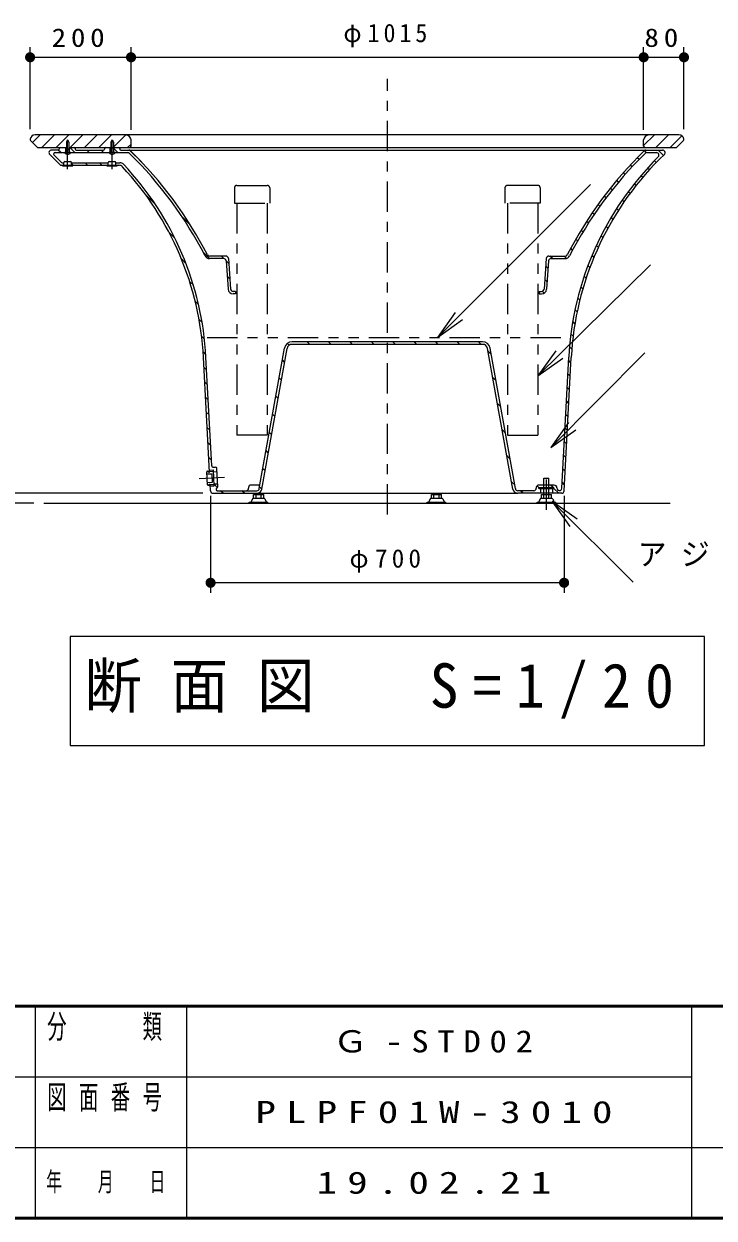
# Model space of a CAD drawing. Units: millimetres on the paper, scale 1:20. Extents: x -385 to 0, y 0 to 267.
# Drawn here: x -136.1 to -67.8, y 0 to 118.3 of the extents above; entities that cross this region are included whole.
import ezdxf

# ---------------------------------------------------------------- set-up
doc = ezdxf.new("R2010")
doc.units = ezdxf.units.MM
doc.linetypes.add('USER2', pattern=[6, 3, -1, 1, -1])
doc.linetypes.add('USER3', pattern=[8, 3, -1, 1, -1, 1, -1])
doc.layers.add('LY_1', color=7, linetype='Continuous', lineweight=13)
doc.layers.add('LY_4', color=7, linetype='Continuous')
doc.styles.add('ＭＳ ゴシック', font='')
doc.styles.get('ＭＳ ゴシック').set_extended_font_data('MS Gothic')

# ---------------------------------------------------------------- blocks, each defined once
blk = doc.blocks.new('filled_dot')
at = {"color": 0, "linetype": 'Continuous', "lineweight": -2, "const_width": 1.25}
blk.add_lwpolyline([(-0.625, 0, 1), (0.625, 0, 1)], format="xyb", close=True, dxfattribs=at)
blk = doc.blocks.new('open_arrow')
at = {"color": 0, "linetype": 'Continuous', "lineweight": -2}
blk.add_lwpolyline([(7.5, 1.25), (0, 0), (7.5, -1.25)], dxfattribs=at)

msp = doc.modelspace()

# ---------------------------------------------------------------- linework, layer by layer
at = {"layer": 'LY_1'}
for p, q in [((-135.486, 107.918), (-135.486, 116.033)), ((-125.493, 107.836), (-125.493, 116.033)), ((-74.743, 107.836), (-74.743, 116.033)), ((-70.75, 107.918), (-70.75, 116.033)), ((-135.486, 115.033), (-125.493, 115.033)), ((-125.493, 115.033), (-74.743, 115.033)), ((-74.743, 115.033), (-70.75, 115.033)), ((-135.244, 106.587), (-134.495, 107.336)), ((-134.331, 106.086), (-133.081, 107.336)), ((-132.917, 106.086), (-131.667, 107.336)), ((-131.503, 106.086), (-130.253, 107.336)), ((-130.088, 106.086), (-128.838, 107.336)), ((-128.674, 106.086), (-127.424, 107.336)), ((-127.493, 105.852), (-126.01, 107.336)), ((-74.743, 106.276), (-73.684, 107.336)), ((-73.52, 106.086), (-72.27, 107.336)), ((-72.106, 106.086), (-70.95, 107.241)), ((-132.456, 105.586), (-132.706, 105.836)), ((-131.893, 105.695), (-131.643, 105.945)), ((-131.041, 105.586), (-131.541, 106.086)), ((-129.627, 105.586), (-129.877, 105.836)), ((-128.213, 105.586), (-128.463, 105.836)), ((-126.799, 105.586), (-127.193, 105.98)), ((-125.846, 106.086), (-125.493, 106.438)), ((-124.432, 104.633), (-125.608, 105.809)), ((-74.467, 105.58), (-74.67, 105.783)), ((-72.787, 105.314), (-73.309, 105.836)), ((-131.206, 104.336), (-131.393, 104.523)), ((-129.791, 104.336), (-130.041, 104.586)), ((-128.377, 104.336), (-128.627, 104.586)), ((-126.963, 104.336), (-126.993, 104.366)), ((-75.891, 104.175), (-76.068, 104.352)), ((-75.201, 104.9), (-75.378, 105.077)), ((-73.491, 104.604), (-73.668, 104.781)), ((-76.562, 103.432), (-76.739, 103.609)), ((-74.836, 103.121), (-75.014, 103.298)), ((-74.176, 103.874), (-74.353, 104.051)), ((-95.164, 87.272), (-80.006, 102.43)), ((-77.851, 101.893), (-78.029, 102.071)), ((-77.216, 102.672), (-77.393, 102.849)), ((-75.473, 102.343), (-75.651, 102.521)), ((-123.085, 100.457), (-124.096, 101.469)), ((-78.469, 101.096), (-78.647, 101.275)), ((-76.675, 100.716), (-76.855, 100.896)), ((-76.086, 101.542), (-76.265, 101.721)), ((-79.648, 99.447), (-79.828, 99.627)), ((-79.068, 100.281), (-79.247, 100.46)), ((-77.239, 99.866), (-77.42, 100.047)), ((-119.596, 98.383), (-120.439, 99.226)), ((-80.21, 98.595), (-80.391, 98.776)), ((-78.289, 98.088), (-78.474, 98.273)), ((-77.777, 98.99), (-77.959, 99.173)), ((-121.163, 97.121), (-121.736, 97.694)), ((-80.753, 97.723), (-80.935, 97.905)), ((-78.775, 97.16), (-78.961, 97.346)), ((-81.78, 95.922), (-81.964, 96.106)), ((-81.276, 96.832), (-81.459, 97.016)), ((-79.233, 96.204), (-79.422, 96.392)), ((-120.057, 94.601), (-120.503, 95.047)), ((-117.713, 95.086), (-118.352, 95.725)), ((-116.296, 95.083), (-116.549, 95.336)), ((-115.816, 94.603), (-116.087, 94.873)), ((-83.772, 95.086), (-84.022, 95.336)), ((-82.378, 95.106), (-82.608, 95.336)), ((-79.663, 95.219), (-79.854, 95.41)), ((-85.226, 83.472), (-74.059, 94.47)), ((-84.206, 94.105), (-84.439, 94.339)), ((-80.062, 94.205), (-80.257, 94.399)), ((-119.319, 92.449), (-119.699, 92.828)), ((-115.707, 93.08), (-115.977, 93.35)), ((-84.3, 92.785), (-84.534, 93.019)), ((-80.431, 93.159), (-80.628, 93.356)), ((-84.589, 91.66), (-84.776, 91.847)), ((-81.066, 90.966), (-81.272, 91.172)), ((-80.766, 92.08), (-80.967, 92.281)), ((-118.807, 90.523), (-119.144, 90.86)), ((-81.329, 89.814), (-81.54, 90.025)), ((-118.454, 88.756), (-118.762, 89.064)), ((-81.551, 88.622), (-81.768, 88.839)), ((-81.729, 87.386), (-81.953, 87.61)), ((-118.223, 87.11), (-118.508, 87.396)), ((-109.834, 86.5), (-110.013, 86.678)), ((-107.799, 86.586), (-108.049, 86.836)), ((-105.677, 86.586), (-105.927, 86.836)), ((-103.556, 86.586), (-103.806, 86.836)), ((-101.435, 86.586), (-101.685, 86.836)), ((-99.313, 86.586), (-99.563, 86.836)), ((-97.192, 86.586), (-97.442, 86.836)), ((-95.071, 86.586), (-95.321, 86.836)), ((-92.949, 86.586), (-93.199, 86.836)), ((-90.828, 86.586), (-91.078, 86.836)), ((-118.088, 85.561), (-118.357, 85.83)), ((-89.832, 85.589), (-90.141, 85.898)), ((-83.932, 76.348), (-74.611, 85.743)), ((-81.859, 86.102), (-82.091, 86.334)), ((-118.009, 84.068), (-118.273, 84.332)), ((-110.287, 84.831), (-110.502, 85.046)), ((-81.94, 84.769), (-82.178, 85.007)), ((-117.931, 82.575), (-118.195, 82.84)), ((-110.61, 83.033), (-110.825, 83.248)), ((-89.368, 83.004), (-89.677, 83.313)), ((-82.011, 83.425), (-82.249, 83.663)), ((-82.081, 82.081), (-82.319, 82.319)), ((-117.853, 81.083), (-118.117, 81.347)), ((-110.933, 81.234), (-111.148, 81.449)), ((-88.903, 80.418), (-89.213, 80.728)), ((-82.152, 80.737), (-82.39, 80.975)), ((-117.774, 79.591), (-118.039, 79.855)), ((-111.255, 79.436), (-111.471, 79.651)), ((-82.222, 79.394), (-82.46, 79.632)), ((-117.696, 78.098), (-117.96, 78.362)), ((-88.439, 77.833), (-88.749, 78.142)), ((-82.293, 78.05), (-82.53, 78.288)), ((-111.578, 77.637), (-111.794, 77.852)), ((-82.363, 76.706), (-82.601, 76.944)), ((-117.618, 76.606), (-117.882, 76.87)), ((-111.901, 75.839), (-112.116, 76.054)), ((-117.54, 75.113), (-117.804, 75.377)), ((-87.975, 75.247), (-88.285, 75.557)), ((-82.433, 75.362), (-82.671, 75.6)), ((-112.224, 74.04), (-112.439, 74.255)), ((-82.504, 74.019), (-82.742, 74.256)), ((-116.928, 72.38), (-117.264, 72.716)), ((-112.547, 72.242), (-112.762, 72.457)), ((-87.511, 72.662), (-87.821, 72.972)), ((-85.113, 72.386), (-85.293, 72.565)), ((-84.968, 72.24), (-85.013, 72.286)), ((-83.699, 72.386), (-83.949, 72.636)), ((-83.149, 71.836), (-83.618, 72.305)), ((-82.574, 72.675), (-82.812, 72.913)), ((-118.381, 71.836), (-143.734, 71.836)), ((-117.618, 71.586), (-117.618, 61.959)), ((-116.383, 71.836), (-116.633, 72.086)), ((-114.262, 71.836), (-114.512, 72.086)), ((-86.685, 71.836), (-86.935, 72.086)), ((-83.811, 71.027), (-75.787, 63.011)), ((-82.618, 71.586), (-82.618, 61.959)), ((-135.118, 70.836), (-143.734, 70.836)), ((-82.618, 62.959), (-117.618, 62.959)), ((-131.518, 57.641), (-131.518, 46.841)), ((-68.718, 57.641), (-131.518, 57.641)), ((-68.718, 46.841), (-68.718, 57.641)), ((-131.518, 46.841), (-68.718, 46.841)), ((-120, 21), (-120, 0))]:
    msp.add_line(p, q, dxfattribs=at)
at = {"layer": 'LY_1', "linetype": 'USER2'}
for p, q in [((-100.118, 69.721), (-100.118, 112.885)), ((-131.768, 103.951), (-131.768, 106.868)), ((-127.368, 103.951), (-127.368, 106.868)), ((-118.749, 73.278), (-116.249, 73.409)), ((-84.368, 70.198), (-84.368, 74.018))]:
    msp.add_line(p, q, dxfattribs=at)
at = {"layer": 'LY_1', "color": 40, "lineweight": 25}
for p, q in [((-134.743, 106.086), (-135.445, 106.787)), ((-71.243, 107.336), (-134.993, 107.336)), ((-125.493, 106.236), (-125.493, 106.836)), ((-74.743, 106.236), (-74.743, 106.836)), ((-71.493, 106.086), (-70.792, 106.787)), ((-134.743, 106.086), (-131.893, 106.086)), ((-131.643, 106.086), (-127.493, 106.086)), ((-127.243, 106.086), (-71.493, 106.086))]:
    msp.add_line(p, q, dxfattribs=at)
at = {"layer": 'LY_1', "lineweight": 25}
for p, q in [((-131.768, 106.836), (-131.893, 106.619)), ((-131.893, 106.619), (-131.893, 105.586)), ((-131.768, 106.836), (-131.643, 106.619)), ((-131.643, 106.619), (-131.643, 105.586)), ((-127.368, 106.836), (-127.493, 106.619)), ((-127.493, 106.619), (-127.493, 105.586)), ((-127.368, 106.836), (-127.243, 106.619)), ((-127.243, 106.619), (-127.243, 105.586)), ((-133.545, 105.409), (-132.472, 104.336)), ((-132.718, 105.836), (-133.368, 105.836)), ((-133.112, 105.329), (-132.412, 104.629)), ((-133.006, 105.586), (-125.822, 105.586)), ((-132.618, 105.986), (-132.618, 105.936)), ((-131.473, 105.586), (-132.063, 105.586)), ((-132.063, 105.586), (-132.063, 105.561)), ((-131.473, 105.561), (-132.063, 105.561)), ((-131.943, 105.586), (-131.943, 106.086)), ((-131.593, 105.586), (-131.593, 106.086)), ((-131.473, 105.586), (-131.473, 105.561)), ((-131.018, 105.986), (-131.018, 105.936)), ((-130.918, 105.836), (-128.218, 105.836)), ((-128.118, 105.986), (-128.118, 105.936)), ((-127.073, 105.586), (-127.663, 105.586)), ((-127.663, 105.586), (-127.663, 105.561)), ((-127.073, 105.561), (-127.663, 105.561)), ((-127.543, 105.586), (-127.543, 106.086)), ((-127.193, 105.586), (-127.193, 106.086)), ((-127.073, 105.586), (-127.073, 105.561)), ((-126.618, 105.986), (-126.618, 105.936)), ((-126.518, 105.836), (-100.118, 105.836)), ((-125.893, 105.836), (-125.796, 105.836)), ((-100.118, 105.836), (-72.868, 105.836)), ((-74.415, 105.586), (-73.472, 105.586)), ((-73.518, 105.836), (-72.868, 105.836)), ((-72.691, 105.409), (-73.167, 104.933)), ((-132.472, 104.336), (-126.705, 104.336)), ((-132.319, 104.586), (-132.143, 104.586)), ((-132.278, 104.261), (-132.278, 104.336)), ((-132.278, 104.261), (-131.258, 104.261)), ((-132.143, 104.336), (-132.143, 104.611)), ((-132.143, 104.336), (-132.143, 104.586)), ((-132.043, 104.711), (-131.493, 104.711)), ((-131.393, 104.336), (-131.393, 104.611)), ((-131.393, 104.586), (-127.743, 104.586)), ((-131.393, 104.336), (-131.393, 104.586)), ((-131.258, 104.261), (-131.258, 104.336)), ((-127.878, 104.261), (-127.878, 104.336)), ((-127.878, 104.261), (-126.858, 104.261)), ((-127.743, 104.336), (-127.743, 104.611)), ((-127.743, 104.336), (-127.743, 104.586)), ((-127.643, 104.711), (-127.093, 104.711)), ((-126.993, 104.336), (-126.993, 104.611)), ((-126.993, 104.586), (-126.596, 104.586)), ((-126.993, 104.336), (-126.993, 104.586)), ((-126.858, 104.261), (-126.858, 104.336)), ((-116.101, 95.336), (-117.715, 95.336)), ((-116.334, 95.086), (-117.715, 95.086)), ((-116.084, 94.853), (-115.884, 92.05)), ((-115.852, 95.103), (-115.635, 92.068)), ((-84.385, 95.103), (-84.602, 92.068)), ((-84.152, 94.853), (-84.352, 92.05)), ((-84.135, 95.336), (-82.521, 95.336)), ((-83.903, 95.086), (-82.521, 95.086)), ((-115.135, 91.836), (-115.385, 91.836)), ((-115.135, 91.586), (-115.385, 91.586)), ((-115.135, 91.836), (-115.135, 91.586)), ((-85.101, 91.836), (-84.851, 91.836)), ((-85.101, 91.836), (-85.101, 91.586)), ((-85.101, 91.586), (-84.851, 91.586)), ((-90.683, 86.836), (-109.554, 86.836)), ((-90.683, 86.586), (-109.554, 86.586)), ((-117.728, 73.933), (-118.323, 85.29)), ((-117.51, 74.545), (-118.074, 85.303)), ((-112.792, 72.292), (-110.292, 86.216)), ((-112.545, 72.249), (-110.046, 86.172)), ((-87.691, 72.249), (-90.19, 86.172)), ((-87.445, 72.292), (-89.944, 86.216)), ((-82.843, 72.322), (-82.163, 85.303)), ((-82.606, 72.072), (-81.913, 85.29)), ((-117.912, 72.671), (-117.98, 73.969)), ((-117.969, 73.745), (-117.469, 73.771)), ((-117.933, 74.022), (-117.733, 74.033)), ((-117.828, 73.927), (-117.833, 74.027)), ((-117.828, 73.927), (-117.728, 73.933)), ((-117.739, 74.132), (-117.339, 74.153)), ((-117.731, 73.983), (-117.331, 74.004)), ((-117.425, 72.922), (-117.469, 73.771)), ((-117.329, 73.954), (-117.381, 74.001)), ((-117.352, 74.403), (-117.153, 74.413)), ((-117.255, 72.555), (-117.339, 74.153)), ((-117.329, 73.954), (-116.979, 73.972)), ((-116.901, 72.474), (-116.995, 74.271)), ((-117.924, 72.896), (-117.425, 72.922)), ((-117.86, 72.624), (-117.66, 72.634)), ((-117.765, 72.729), (-117.665, 72.734)), ((-117.76, 72.629), (-117.765, 72.729)), ((-117.631, 72.072), (-117.665, 72.734)), ((-117.663, 72.684), (-117.263, 72.705)), ((-117.655, 72.535), (-117.255, 72.555)), ((-117.266, 72.755), (-117.313, 72.703)), ((-117.266, 72.755), (-116.916, 72.774)), ((-113.86, 72.386), (-113.86, 72.336)), ((-112.73, 72.636), (-113.61, 72.636)), ((-85.368, 72.386), (-85.368, 72.336)), ((-83.59, 72.636), (-85.118, 72.636)), ((-85.118, 72.286), (-85.118, 72.386)), ((-85.118, 72.386), (-83.618, 72.386)), ((-85.118, 72.286), (-83.618, 72.286)), ((-84.968, 72.286), (-84.968, 71.836)), ((-84.618, 71.336), (-84.618, 73.336)), ((-84.618, 73.336), (-84.118, 73.336)), ((-84.118, 71.336), (-84.118, 73.336)), ((-83.768, 72.286), (-83.768, 71.836)), ((-83.618, 72.286), (-83.618, 72.386)), ((-117.381, 71.836), (-113.038, 71.836)), ((-116.953, 72.086), (-113.038, 72.086)), ((-113.481, 71.276), (-113.605, 70.995)), ((-113.39, 71.336), (-112.331, 71.336)), ((-113.36, 71.336), (-113.36, 71.711)), ((-113.36, 71.711), (-112.36, 71.711)), ((-113.11, 71.336), (-113.11, 71.836)), ((-113.038, 71.836), (-87.199, 71.836)), ((-112.61, 71.336), (-112.61, 71.836)), ((-112.36, 71.336), (-112.36, 71.711)), ((-112.239, 71.276), (-112.116, 70.995)), ((-95.872, 71.276), (-95.996, 70.995)), ((-95.781, 71.336), (-94.722, 71.336)), ((-95.751, 71.711), (-94.751, 71.711)), ((-95.751, 71.336), (-95.751, 71.711)), ((-95.501, 71.336), (-95.501, 71.836)), ((-95.001, 71.336), (-95.001, 71.836)), ((-94.751, 71.336), (-94.751, 71.711)), ((-94.63, 71.276), (-94.507, 70.995)), ((-85.618, 72.086), (-87.199, 72.086)), ((-82.855, 71.836), (-87.199, 71.836)), ((-84.989, 71.276), (-85.113, 70.995)), ((-84.898, 71.336), (-83.839, 71.336)), ((-84.868, 71.336), (-84.868, 71.711)), ((-84.868, 71.711), (-83.868, 71.711)), ((-83.868, 71.336), (-83.868, 71.711)), ((-83.747, 71.276), (-83.624, 70.995)), ((-134.118, 70.836), (-72.118, 70.836)), ((-113.785, 70.936), (-111.935, 70.936)), ((-113.785, 70.836), (-113.785, 70.936)), ((-111.935, 70.836), (-111.935, 70.936)), ((-96.176, 70.936), (-94.326, 70.936)), ((-96.176, 70.836), (-96.176, 70.936)), ((-94.326, 70.836), (-94.326, 70.936)), ((-85.293, 70.936), (-83.443, 70.936)), ((-85.293, 70.836), (-85.293, 70.936)), ((-85.293, 70.836), (-83.443, 70.836)), ((-83.443, 70.836), (-83.443, 70.936))]:
    msp.add_line(p, q, dxfattribs=at)
at = {"layer": 'LY_1', "linetype": 'USER3'}
for p, q in [((-115.261, 102.086), (-115.261, 100.586)), ((-115.011, 102.336), (-112.011, 102.336)), ((-111.761, 102.086), (-111.761, 100.586)), ((-88.476, 102.086), (-88.476, 100.586)), ((-85.226, 102.336), (-88.226, 102.336)), ((-84.976, 102.086), (-84.976, 100.586)), ((-115.261, 100.586), (-111.761, 100.586)), ((-115.011, 100.586), (-115.011, 77.586)), ((-112.011, 100.586), (-112.011, 77.586)), ((-84.976, 100.586), (-88.476, 100.586)), ((-88.226, 100.586), (-88.226, 77.586)), ((-85.226, 100.586), (-85.226, 77.586)), ((-112.011, 77.586), (-115.011, 77.586)), ((-88.226, 77.586), (-85.226, 77.586))]:
    msp.add_line(p, q, dxfattribs=at)
at = {"layer": 'LY_1', "color": 2, "linetype": 'USER3'}
msp.add_line((-117.956, 87.272), (-82.275, 87.272), dxfattribs=at)
at = {"layer": 'LY_1', "lineweight": 50}
for p, q in [((-385, 21), (0, 21)), ((-385, 0), (0, 0))]:
    msp.add_line(p, q, dxfattribs=at)
at = {"layer": 'LY_1', "color": 211, "lineweight": 25}
for p, q in [((-135, 21), (-135, 0)), ((-70, 21), (-70, 0)), ((-187.5, 14), (-70, 14)), ((-242.5, 7), (0, 7))]:
    msp.add_line(p, q, dxfattribs=at)
at = {"layer": 'LY_1', "color": 40, "lineweight": 25}
for centre, radius, start, end in [((-135.339, 106.893), 0.15, 170.56183, 225), ((-134.993, 106.836), 0.5, 90, 170.56183), ((-125.993, 106.836), 0.5, 0, 90), ((-74.243, 106.836), 0.5, 90, 180), ((-71.243, 106.836), 0.5, 9.43817, 90), ((-70.898, 106.893), 0.15, 315, 9.43817), ((-125.643, 106.236), 0.15, 270, 0), ((-74.593, 106.236), 0.15, 180, 270)]:
    msp.add_arc(centre, radius, start, end, dxfattribs=at)
at = {"layer": 'LY_1', "lineweight": 25}
for centre, radius, start, end in [((-133.368, 105.586), 0.25, 90, 225), ((-133.006, 105.436), 0.15, 90, 225), ((-132.718, 105.936), 0.1, 270, 0), ((-132.518, 105.986), 0.1, 90, 180), ((-131.768, 105.83), 0.4, 222.43594, 317.56406), ((-131.118, 105.986), 0.1, 0, 90), ((-130.918, 105.936), 0.1, 180, 270), ((-128.218, 105.936), 0.1, 269.99999, 359.99999), ((-128.018, 105.986), 0.1, 89.99999, 179.99999), ((-127.368, 105.83), 0.4, 222.43594, 317.56406), ((-126.718, 105.986), 0.1, 0, 90), ((-126.518, 105.936), 0.1, 180, 270), ((-125.822, 105.336), 0.25, 45.52588, 90), ((-125.72, 105.586), 0.25, 45.67341, 90), ((-153.495, 77.15), 39.75, 27.26036, 45.52588), ((-153.495, 77.15), 40, 27.26036, 45.67341), ((-46.741, 77.15), 40, 134.32659, 152.73964), ((-46.741, 77.15), 39.75, 134.47412, 152.73964), ((-74.517, 105.586), 0.25, 90, 134.32659), ((-74.415, 105.336), 0.25, 90, 134.47412), ((-73.472, 105.336), 0.25, 314.8691, 90), ((-72.868, 105.586), 0.25, 315, 90), ((-132.306, 104.736), 0.15, 225, 270), ((-132.043, 104.611), 0.1, 90, 180), ((-131.493, 104.611), 0.1, 0, 90), ((-127.643, 104.611), 0.1, 90, 180), ((-127.093, 104.611), 0.1, 0, 90), ((-126.705, 103.836), 0.5, 42.99209, 90), ((-126.596, 104.086), 0.5, 43.20184, 90), ((-148.282, 83.72), 30, 3, 42.99209), ((-148.282, 83.72), 30.25, 3, 43.20184), ((-51.954, 83.72), 30.25, 134.86909, 177), ((-51.954, 83.72), 30, 135, 177), ((-117.715, 95.586), 0.5, 207.26036, 270), ((-117.715, 95.586), 0.25, 207.26036, 270), ((-116.334, 94.836), 0.25, 4.08562, 90), ((-116.101, 95.086), 0.25, 4.08562, 90), ((-84.135, 95.086), 0.25, 90, 175.91438), ((-83.903, 94.836), 0.25, 90, 175.91438), ((-82.521, 95.586), 0.25, 270, 332.73964), ((-82.521, 95.586), 0.5, 270, 332.73964), ((-115.385, 92.086), 0.5, 184.08562, 270), ((-115.385, 92.086), 0.25, 184.08562, 270), ((-84.851, 92.086), 0.25, 270, 355.91438), ((-84.851, 92.086), 0.5, 270, 355.91438), ((-109.554, 86.086), 0.75, 90, 170), ((-109.554, 86.086), 0.5, 90, 170), ((-90.683, 86.086), 0.75, 10, 90), ((-90.683, 86.086), 0.5, 10, 90), ((-117.93, 73.972), 0.05, 93, 183), ((-117.36, 74.553), 0.15, 183, 273), ((-117.145, 74.264), 0.15, 3, 93), ((-117.862, 72.674), 0.05, 183, 273), ((-116.953, 72.21), 0.124, 110.82501, 270), ((-117.05, 72.466), 0.15, 290.82501, 3), ((-114.11, 72.336), 0.25, 270, 0), ((-113.61, 72.386), 0.25, 90, 180), ((-113.038, 72.336), 0.25, 270, 350), ((-113.038, 72.336), 0.5, 270, 350), ((-87.199, 72.336), 0.5, 190, 270), ((-87.199, 72.336), 0.25, 190, 270), ((-85.618, 72.336), 0.25, 270, 0), ((-85.118, 72.386), 0.25, 90, 180), ((-83.59, 72.386), 0.25, 354.26083, 90), ((-83.093, 72.336), 0.25, 174.26083, 357), ((-117.381, 72.086), 0.25, 183, 270), ((-113.39, 71.236), 0.1, 90, 156.21797), ((-112.331, 71.236), 0.1, 23.78203, 90), ((-95.781, 71.236), 0.1, 90, 156.21797), ((-94.722, 71.236), 0.1, 23.78203, 90), ((-84.898, 71.236), 0.1, 90, 156.21797), ((-83.839, 71.236), 0.1, 23.78203, 90), ((-82.855, 72.086), 0.25, 270, 357), ((-113.696, 71.036), 0.1, 270, 336.21797), ((-112.024, 71.036), 0.1, 203.78203, 270), ((-96.087, 71.036), 0.1, 270, 336.21797), ((-94.415, 71.036), 0.1, 203.78203, 270), ((-85.204, 71.036), 0.1, 270, 336.21797), ((-83.532, 71.036), 0.1, 203.78203, 270)]:
    msp.add_arc(centre, radius, start, end, dxfattribs=at)
at = {"layer": 'LY_1', "linetype": 'USER3'}
for centre, start, end in [((-115.011, 102.086), 90, 180), ((-112.011, 102.086), 0, 90), ((-88.226, 102.086), 90, 180), ((-85.226, 102.086), 0, 90)]:
    msp.add_arc(centre, 0.25, start, end, dxfattribs=at)

# ---------------------------------------------------------------- block references
at = {"layer": 'LY_1', "xscale": 0.4, "yscale": 0.4}
for p in [(-135.486, 115.033), (-125.493, 115.033), (-74.743, 115.033), (-117.618, 62.959)]:
    msp.add_blockref('filled_dot', p, dxfattribs=at)
for name, p, rotation in [('filled_dot', (-125.493, 115.033), 180), ('filled_dot', (-74.743, 115.033), 180), ('filled_dot', (-70.75, 115.033), 180), ('open_arrow', (-95.164, 87.272), 45), ('open_arrow', (-85.226, 83.472), 44.6), ('open_arrow', (-83.932, 76.348), 45.2), ('open_arrow', (-83.811, 71.027), 315), ('filled_dot', (-82.618, 62.959), 180)]:
    msp.add_blockref(name, p, dxfattribs=dict(at, rotation=rotation))

# ---------------------------------------------------------------- texts
at = {"layer": 'LY_1', "style": 'ＭＳ ゴシック'}
for s, insert, char_height, attachment_point in [('\\T1.33;\\W0.95;φ1015', (-100.118, 116.033), 1.833, 8), ('\\T1.33;\\W1.15;200', (-130.49, 116.033), 1.833, 8), ('\\T1.34;\\W1.15;80', (-72.747, 116.033), 1.833, 8), ('\\T1.5;\\W0.95;アジャスター\u30005-M10\\~SUS', (-75.33, 65.661), 2.199, 4), ('\\T1.33;φ700', (-100.118, 63.959), 1.833, 8), ('\\T1.5;\\W0.95;断面図\u3000S=1/20', (-130.118, 52.241), 4.399, 4), ('\\T1.5;\\W1.15;Ｇ-STD02', (-105.5, 17.5), 2.199, 4)]:
    msp.add_mtext(s, dxfattribs=dict(at, insert=insert, char_height=char_height, attachment_point=attachment_point))
at = {"layer": 'LY_1', "color": 4, "style": 'ＭＳ ゴシック'}
for s, insert, char_height, attachment_point in [('\\T1.64;\\W0.6;分\u3000\u3000類', (-127.5, 20.167), 2.346, 2), ('\\T1.64;\\W0.6;図面番号', (-127.5, 13.167), 2.346, 2), ('\\T1.64;\\W0.6;年\u3000月\u3000日', (-127.5, 3.5), 1.906, 5)]:
    msp.add_mtext(s, dxfattribs=dict(at, insert=insert, char_height=char_height, attachment_point=attachment_point))
at = {"layer": 'LY_4', "char_height": 2.199, "attachment_point": 5, "style": 'ＭＳ ゴシック'}
for s, insert in [('\\T1.5;\\W1.35;PLPF01W-3010', (-95, 10.5)), ('\\T1.5;\\W1.35;19.02.21', (-95, 3.5))]:
    msp.add_mtext(s, dxfattribs=dict(at, insert=insert))

doc.saveas('drawing.dxf')
